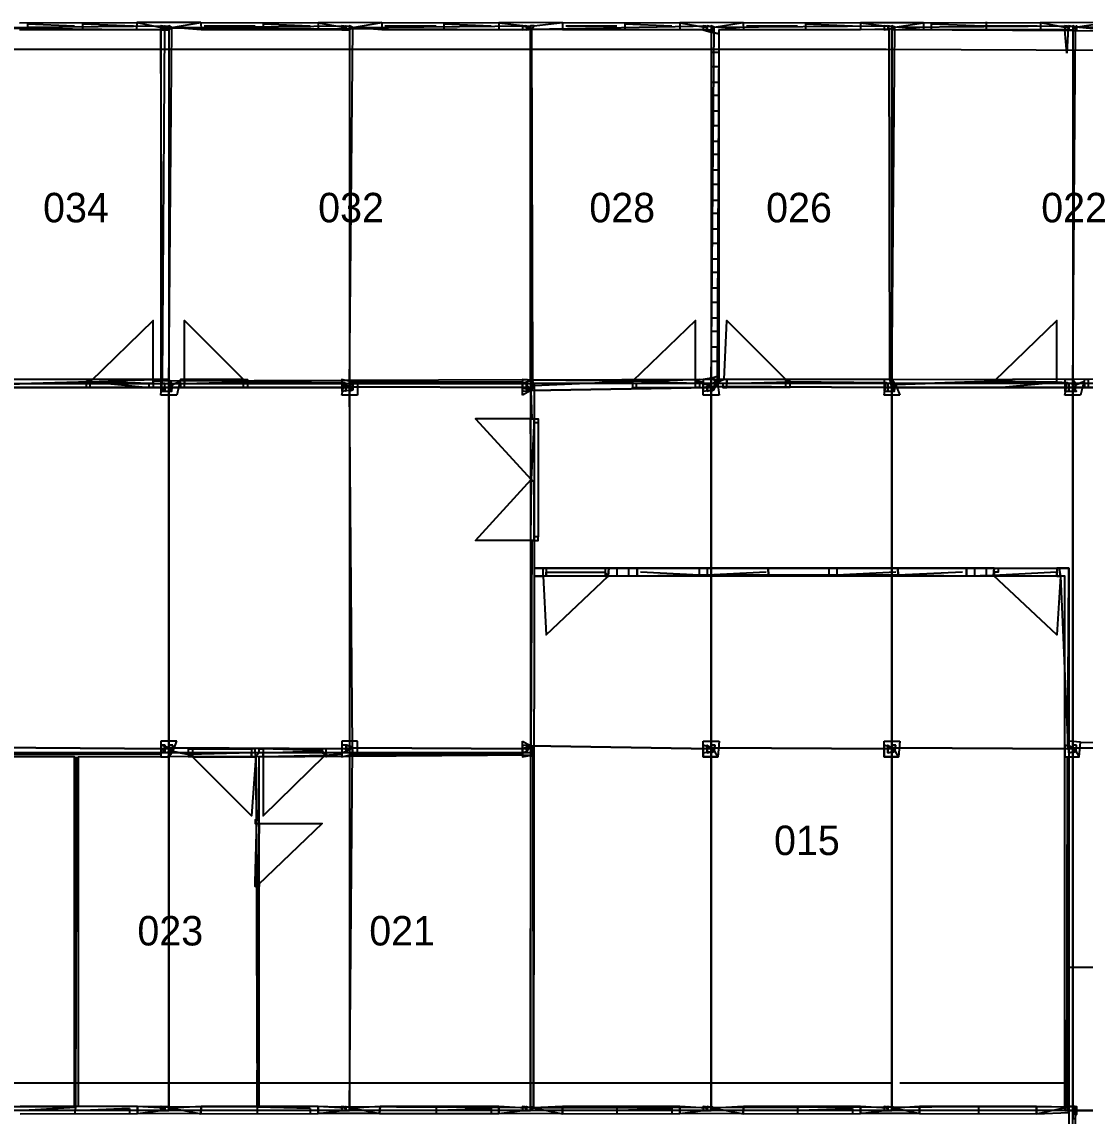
# Model space of a CAD drawing. Header units: metres. Extents: x -641 to 2745, y -1284 to 599.
# Drawn here: x 838.6 to 1109.2, y 183.6 to 462 of the extents above; entities that cross this region are included whole.
import ezdxf

# ---------------------------------------------------------------- set-up
doc = ezdxf.new("R2010")
doc.units = ezdxf.units.M

msp = doc.modelspace()

# ---------------------------------------------------------------- linework, layer by layer
for p, q in [((838, 461.8), (867.83, 461.83)), ((867.8, 460), (838, 460)), ((840, 461.5), (840, 460)), ((840, 461.5), (852, 461)), ((852, 461), (852, 461)), ((854, 461.5), (854, 460)), ((854, 461.5), (867, 461)), ((867.83, 461.83), (867.8, 460)), ((867.83, 461.83), (867.8, 460)), ((867.83, 461.83), (867.8, 460)), ((874, 460), (867.8, 460)), ((884.17, 461.83), (867.83, 461.83)), ((867.83, 461.83), (874.89, 460.44)), ((874.33, 370.67), (874, 460)), ((874.89, 460.44), (874.33, 370.67)), ((876.8, 460.6), (884.17, 461.83)), ((884.2, 460), (876.8, 460.6)), ((884.17, 461.83), (884.2, 460)), ((884.17, 461.83), (884.2, 460)), ((884.17, 461.83), (884.2, 460)), ((884.17, 461.83), (914, 461.8)), ((914, 460), (884.2, 460)), ((885, 461), (898, 461)), ((898, 461), (898, 461)), ((900, 461.5), (900, 460)), ((900, 461.5), (912, 461)), ((912, 461), (912, 461)), ((930.17, 461.83), (914, 461.8)), ((914, 461.8), (920.86, 460.57)), ((914, 461.8), (914, 460)), ((914, 461.8), (914, 460)), ((920, 460), (914, 460)), ((922.8, 460.6), (930.17, 461.83)), ((930.2, 460), (922.8, 460.6)), ((930.17, 461.83), (930.2, 460)), ((930.17, 461.83), (930.2, 460)), ((930.17, 461.83), (930.2, 460)), ((930.17, 461.83), (960, 461.8)), ((960, 460), (930.2, 460)), ((931, 461), (944, 461)), ((944, 461), (944, 461)), ((946, 461.5), (946, 460)), ((946, 461.5), (958, 461)), ((958, 461), (958, 461)), ((976.17, 461.83), (960, 461.8)), ((960, 461.8), (966.75, 461)), ((960, 461.8), (960, 460)), ((960, 461.8), (960, 460)), ((966, 460), (960, 460)), ((968.57, 370.86), (968.29, 460.18)), ((968.29, 460.18), (968.57, 370.86)), ((976.2, 460), (968.29, 460.18)), ((969, 461), (976.17, 461.83)), ((976.17, 461.83), (976.2, 460)), ((976.17, 461.83), (976.2, 460)), ((976.17, 461.83), (976.2, 460)), ((976.17, 461.83), (1006, 461.8)), ((1006, 460), (976.2, 460)), ((977, 461), (990, 461)), ((990, 461), (990, 461)), ((992, 461.5), (992, 460)), ((992, 461.5), (1004, 461)), ((1004, 461), (1004, 461)), ((1022.17, 461.83), (1006, 461.8)), ((1006, 461.8), (1012.8, 460.6)), ((1006, 461.8), (1006, 460)), ((1006, 461.8), (1006, 460)), ((1012, 460), (1006, 460)), ((1014.75, 460.62), (1022.17, 461.83)), ((1022.2, 460), (1014.75, 460.62)), ((1022.17, 461.83), (1022.2, 460)), ((1022.17, 461.83), (1022.2, 460)), ((1022.17, 461.83), (1022.2, 460)), ((1022.17, 461.83), (1052, 461.8)), ((1052, 460), (1022.2, 460)), ((1023, 461), (1036, 461)), ((1036, 461), (1036, 461)), ((1038, 461.5), (1038, 460)), ((1038, 461.5), (1050, 461)), ((1050, 461), (1050, 461)), ((1068, 461.8), (1052, 461.8)), ((1052, 461.8), (1058, 461)), ((1052, 461.8), (1052, 460)), ((1052, 461.8), (1052, 460)), ((1059.27, 460.18), (1052, 460)), ((1059.5, 371), (1059.27, 460.18)), ((1059.27, 460.18), (1059.5, 371)), ((1060.75, 460.62), (1068, 461.8)), ((1068, 460), (1060.75, 460.62)), ((1068, 461.8), (1097.83, 461.83)), ((1068, 461.8), (1068, 460)), ((1068, 461.8), (1068, 460)), ((1097.8, 460), (1068, 460)), ((1070, 461.5), (1070, 460)), ((1070, 461.5), (1083.25, 461)), ((1083.25, 461), (1083.25, 461)), ((1083.25, 461), (1097, 461)), ((1084, 462), (1084, 460)), ((1097.83, 461.83), (1097.8, 460)), ((1097.83, 461.83), (1097.8, 460)), ((1097.83, 461.83), (1097.8, 460)), ((1104, 460), (1097.8, 460)), ((1114, 461.8), (1097.83, 461.83)), ((1097.83, 461.83), (1104.83, 460.5)), ((1104.5, 454), (1104, 460)), ((1104.83, 460.5), (1104.5, 454)), ((1106.75, 460.62), (1114, 461.8)), ((1114, 460), (1106.75, 460.62)), ((1014, 459.38), (1016, 459)), ((1014, 459.38), (1016, 459)), ((1014, 459.38), (1016, 459)), ((1016, 459), (1014, 459.38)), ((1014, 459.38), (1014, 371.33)), ((1015.62, 370.23), (1016, 459)), ((968.5, 455), (783, 455)), ((1058.5, 455), (968.5, 455)), ((1014, 454.33), (1016, 454.33)), ((1014, 454.33), (1016, 454.33)), ((1014, 454.33), (1016, 454.33)), ((1152, 454.5), (1058.5, 455)), ((1014, 450.67), (1016, 450.67)), ((1014, 450.67), (1016, 450.67)), ((1014, 450.67), (1016, 450.67)), ((1014, 446.67), (1016, 446.67)), ((1014, 446.67), (1016, 446.67)), ((1014, 446.67), (1016, 446.67)), ((1014, 443.33), (1016, 443.33)), ((1014, 443.33), (1016, 443.33)), ((1014, 443.33), (1016, 443.33)), ((1014, 439.33), (1016, 439.33)), ((1014, 439.33), (1016, 439.33)), ((1014, 439.33), (1016, 439.33)), ((1014, 435.67), (1016, 435.67)), ((1014, 435.67), (1016, 435.67)), ((1014, 435.67), (1016, 435.67)), ((1014, 431.67), (1016, 431.67)), ((1014, 431.67), (1016, 431.67)), ((1014, 431.67), (1016, 431.67)), ((1014, 428.33), (1016, 428.33)), ((1014, 428.33), (1016, 428.33)), ((1014, 428.33), (1016, 428.33)), ((1014, 424.33), (1016, 424.33)), ((1014, 424.33), (1016, 424.33)), ((1014, 424.33), (1016, 424.33)), ((1014, 420.67), (1016, 420.67)), ((1014, 420.67), (1016, 420.67)), ((1014, 420.67), (1016, 420.67)), ((1014, 416.67), (1016, 416.67)), ((1014, 416.67), (1016, 416.67)), ((1014, 416.67), (1016, 416.67)), ((1014, 413.33), (1016, 413.33)), ((1014, 413.33), (1016, 413.33)), ((1014, 413.33), (1016, 413.33)), ((1014, 409.33), (1016, 409.33)), ((1014, 409.33), (1016, 409.33)), ((1014, 409.33), (1016, 409.33)), ((1014, 405.67), (1016, 405.67)), ((1014, 405.67), (1016, 405.67)), ((1014, 405.67), (1016, 405.67)), ((1014, 401.67), (1016, 401.67)), ((1014, 401.67), (1016, 401.67)), ((1014, 401.67), (1016, 401.67)), ((1014, 398.33), (1016, 398.33)), ((1014, 398.33), (1016, 398.33)), ((1014, 398.33), (1016, 398.33)), ((1014, 394.33), (1016, 394.33)), ((1014, 394.33), (1016, 394.33)), ((1014, 394.33), (1016, 394.33)), ((1014, 390.67), (1016, 390.67)), ((1014, 390.67), (1016, 390.67)), ((1014, 390.67), (1016, 390.67)), ((1014, 386.67), (1016, 386.67)), ((1014, 386.67), (1016, 386.67)), ((1014, 386.67), (1016, 386.67)), ((1014, 383.33), (1016, 383.33)), ((1014, 383.33), (1016, 383.33)), ((1014, 383.33), (1016, 383.33)), ((1014, 379.33), (1016, 379.33)), ((1014, 379.33), (1016, 379.33)), ((1014, 379.33), (1016, 379.33)), ((1014, 375.67), (1016, 375.67)), ((1014, 375.67), (1016, 375.67)), ((1014, 375.67), (1016, 375.67)), ((856, 370.38), (831.06, 369.71)), ((831.06, 369.71), (856, 370.38)), ((856, 370.38), (871, 369)), ((872, 370.6), (874.33, 370.67)), ((874.33, 370.67), (872, 370.6)), ((874, 367), (874.33, 370.67)), ((878.8, 370.4), (876.94, 369.71)), ((876.94, 369.71), (878.8, 370.4)), ((878.8, 370.4), (878, 367)), ((920.62, 370.12), (895.8, 370.4)), ((895.8, 370.4), (920.62, 370.12)), ((966, 370.33), (922.9, 370.3)), ((922.9, 370.3), (966, 370.33)), ((966, 367), (966, 370.33)), ((994, 370.57), (968.57, 370.86)), ((969, 369.5), (994, 370.57)), ((1010, 370.6), (1012, 370.33)), ((1012, 370.33), (1010, 370.6)), ((1012, 367), (1012, 370.33)), ((1014, 371.33), (1016, 372)), ((1014, 371.33), (1016, 372)), ((1014, 371.33), (1015.62, 370.23)), ((1014, 371.33), (1015.62, 370.23)), ((1015, 371), (1017.33, 371)), ((1033.8, 370.4), (1058.57, 370.14)), ((1058.57, 370.14), (1033.8, 370.4)), ((1086, 370.6), (1060.95, 369.74)), ((1060.95, 369.74), (1086, 370.6)), ((1086, 370.6), (1102, 370.33)), ((1102, 370.33), (1086, 370.6)), ((1087, 369), (1102, 370.33)), ((1102, 370.33), (1104.57, 370.14)), ((1104.57, 370.14), (1102, 370.33)), ((1108.8, 370.4), (1106.89, 369.72)), ((1106.89, 369.72), (1108.8, 370.4)), ((1108.8, 370.4), (1108, 367)), ((895, 369), (880, 369)), ((920, 367), (920.62, 370.12)), ((924, 370), (924, 367)), ((968.14, 368.24), (966, 367)), ((968.4, 361), (968.14, 368.24)), ((968.14, 368.24), (968.4, 361)), ((995, 369), (1010, 369)), ((1015.62, 370.23), (1016, 367)), ((1015.62, 370.23), (1015.62, 370.23)), ((1033, 369), (1018, 369)), ((1058, 367), (1058.57, 370.14)), ((1060.95, 369.74), (1062, 367)), ((1104, 367), (1104.57, 370.14)), ((878, 367), (874, 367)), ((924, 367), (920, 367)), ((1016, 367), (1012, 367)), ((1062, 367), (1058, 367)), ((1108, 367), (1104, 367)), ((970, 360), (970, 331)), ((968.4, 330), (968.14, 277.76)), ((968.14, 277.76), (968.4, 330)), ((971.25, 323), (969, 323)), ((969, 323), (969, 321)), ((971.25, 321), (971.25, 323)), ((988, 323), (971.25, 323)), ((987.83, 321), (988, 323)), ((988, 323), (987.83, 321)), ((995.14, 323), (988, 323)), ((990, 323), (990, 321)), ((990, 323), (990, 321)), ((993, 323), (993, 321)), ((993, 323), (993, 321)), ((1079, 323), (995.14, 323)), ((995.14, 321), (995.14, 323)), ((995.14, 323), (995.14, 321)), ((1011, 323), (995.14, 323)), ((995.14, 321), (995.14, 323)), ((995.14, 323), (995.14, 321)), ((1011, 321.25), (1011, 323)), ((1011, 323), (1013, 323)), ((1028.5, 323), (1013, 323)), ((1013, 323), (1013, 321.25)), ((1044, 323), (1028.5, 323)), ((1028.6, 321.2), (1028.5, 323)), ((1028.5, 323), (1028.6, 321.2)), ((1044, 321.25), (1044, 323)), ((1044, 323), (1046, 323)), ((1061.5, 323), (1046, 323)), ((1046, 323), (1046, 321.25)), ((1079, 323), (1061.5, 323)), ((1061.6, 321.2), (1061.5, 323)), ((1061.5, 323), (1061.6, 321.2)), ((1086, 323), (1079, 323)), ((1079, 321), (1079, 323)), ((1079, 323), (1079, 321)), ((1079, 323), (1079, 321)), ((1079, 321), (1079, 323)), ((1079, 323), (1079, 321)), ((1081, 323), (1081, 321)), ((1084, 323), (1084, 321)), ((1084, 323), (1084, 321)), ((1085.88, 321.12), (1086, 323)), ((1085.88, 321.12), (1086, 323)), ((1086, 323), (1085.88, 321.12)), ((1086, 323), (1102.57, 323)), ((1102.57, 323), (1102.89, 321)), ((1102.57, 323), (1102.89, 321)), ((1102.57, 323), (1102.89, 321)), ((1105, 323), (1102.57, 323)), ((1102.57, 323), (1102.89, 321)), ((1104.8, 278), (1105, 323)), ((969, 321), (971.25, 321)), ((995.14, 321), (987.83, 321)), ((1011, 321.25), (995.14, 321)), ((1079, 321), (995.14, 321)), ((1011, 321.25), (996, 322)), ((1013, 321.25), (1011, 321.25)), ((1028, 322), (1013, 321.25)), ((1028.6, 321.2), (1013, 321.25)), ((1044, 321.25), (1028.6, 321.2)), ((1044, 321.25), (1028.6, 321.2)), ((1046, 321.25), (1044, 321.25)), ((1061, 322), (1046, 321.25)), ((1061.6, 321.2), (1046, 321.25)), ((1078, 322), (1061.6, 321.2)), ((1079, 321), (1061.6, 321.2)), ((1085.88, 321.12), (1079, 321)), ((1102.89, 321), (1104.8, 278)), ((1102.89, 321), (1102.89, 321)), ((878, 279), (874, 279)), ((874, 279), (874, 275.67)), ((877, 276.33), (878, 279)), ((924, 279), (920, 279)), ((920, 279), (920, 275.67)), ((924, 276), (924, 279)), ((966, 275.67), (966, 279)), ((966, 279), (968.14, 277.76)), ((1012, 275), (1012, 279)), ((1012, 279), (1016, 279)), ((1016, 279), (1015.67, 275)), ((1058, 275), (1058, 279)), ((1058, 279), (1062, 279)), ((1062, 279), (1061.67, 275)), ((1108, 278.75), (1105, 279)), ((1107.67, 275), (1108, 278.75)), ((1108, 278.75), (1118, 278.5)), ((1108, 278.75), (1118, 278.5)), ((874, 275.67), (830.89, 275.67)), ((830.89, 275.67), (874, 275.67)), ((881.2, 275.6), (877, 276.33)), ((877, 276.33), (881.2, 275.6)), ((882, 277), (897, 277)), ((915, 276.5), (900, 277)), ((915.67, 275.33), (920, 275.67)), ((920, 275.67), (915.67, 275.33)), ((922.89, 275.67), (966, 275.67)), ((966, 275.67), (922.89, 275.67)), ((852.5, 275), (852.25, 185.75)), ((852.25, 185.75), (852.5, 275)), ((898.14, 275.14), (898.4, 258.8)), ((898.4, 258.8), (898.14, 275.14)), ((968.7, 275.5), (968.78, 185.67)), ((968.78, 185.67), (968.7, 275.5)), ((1015.67, 275), (1012, 275)), ((1061.67, 275), (1058, 275)), ((1104.5, 185.83), (1104.67, 275)), ((1104.67, 275), (1104.5, 185.83)), ((1104.67, 275), (1107.67, 275)), ((898, 243), (898.4, 258.8)), ((898.5, 185.83), (898.71, 242.43)), ((898.71, 242.43), (898.5, 185.83)), ((1105, 221.5), (1117, 221.5)), ((1105, 221.5), (1117, 221.5)), ((852.5, 192), (739, 192)), ((898.5, 192), (852.5, 192)), ((968.5, 192), (898.5, 192)), ((1060, 192), (968.5, 192)), ((1104, 192), (1062, 192)), ((838.17, 184.17), (868, 184.2)), ((868, 186), (838.2, 186)), ((852.25, 185.75), (839, 185)), ((852.25, 185.75), (852, 184)), ((866, 185.5), (854, 185)), ((854, 185), (854, 185)), ((866, 185.5), (866, 184)), ((874.86, 185.57), (868, 186)), ((868, 186), (868, 184.2)), ((868, 184.2), (868, 186)), ((868, 184.2), (874, 185)), ((884.17, 184.17), (868, 184.2)), ((884.2, 186), (876.86, 185.57)), ((876.86, 185.57), (884.17, 184.17)), ((884.2, 186), (884.17, 184.17)), ((884.2, 186), (884.17, 184.17)), ((884.17, 184.17), (884.2, 186)), ((884.17, 184.17), (914, 184.2)), ((914, 186), (884.2, 186)), ((898, 185), (885, 185)), ((912, 185.5), (898.5, 185.83)), ((898.5, 185.83), (898.5, 184)), ((898.5, 185.83), (898.5, 184)), ((912, 185.5), (912, 184)), ((920.86, 185.57), (914, 186)), ((914, 186), (914, 184.2)), ((914, 184.2), (914, 186)), ((914, 184.2), (920, 185)), ((929.6, 184.2), (914, 184.2)), ((929.75, 186), (922.86, 185.57)), ((922.86, 185.57), (929.6, 184.2)), ((929.75, 186), (929.6, 184.2)), ((929.6, 184.2), (929.75, 186)), ((929.6, 184.2), (960, 184.2)), ((960, 186), (929.75, 186)), ((944.75, 185), (931, 185)), ((931, 185), (931, 185)), ((944, 186), (944, 184)), ((958, 185.5), (944.75, 185)), ((944.75, 185), (944.75, 185)), ((958, 185.5), (958, 184)), ((966.86, 185.57), (960, 186)), ((960, 186), (960, 184.2)), ((960, 184.2), (960, 186)), ((960, 184.2), (966, 185)), ((976.17, 184.17), (960, 184.2)), ((976.2, 186), (968.78, 185.67)), ((968.78, 185.67), (976.17, 184.17)), ((976.2, 186), (976.17, 184.17)), ((976.2, 186), (976.17, 184.17)), ((976.17, 184.17), (976.2, 186)), ((976.17, 184.17), (1006, 184.2)), ((1006, 186), (976.2, 186)), ((990.75, 185), (977, 185)), ((990, 186), (990, 184)), ((1004, 185.5), (990.75, 185)), ((990.75, 185), (990.75, 185)), ((1004, 185.5), (1004, 184)), ((1012.8, 185.6), (1006, 186)), ((1006, 186), (1006, 184.2)), ((1006, 184.2), (1006, 186)), ((1006, 184.2), (1012, 185)), ((1022.17, 184.17), (1006, 184.2)), ((1022.2, 186), (1014.8, 185.6)), ((1014.8, 185.6), (1022.17, 184.17)), ((1022.2, 186), (1022.17, 184.17)), ((1022.2, 186), (1022.17, 184.17)), ((1022.17, 184.17), (1022.2, 186)), ((1022.17, 184.17), (1052, 184.2)), ((1052, 186), (1022.2, 186)), ((1036.75, 185), (1023, 185)), ((1036, 186), (1036, 184)), ((1050, 185.5), (1036.75, 185)), ((1036.75, 185), (1036.75, 185)), ((1050, 185.5), (1050, 184)), ((1058.8, 185.6), (1052, 186)), ((1052, 186), (1052, 184.2)), ((1052, 184.2), (1052, 186)), ((1052, 184.2), (1058, 185)), ((1067, 184.2), (1052, 184.2)), ((1067, 186), (1060.8, 185.6)), ((1060.8, 185.6), (1067, 184.2)), ((1067, 186), (1067, 184.2)), ((1096.8, 186), (1067, 186)), ((1067, 184.2), (1067, 186)), ((1067, 184.2), (1096.83, 184.17)), ((1082.75, 185), (1069, 185)), ((1069, 185), (1069, 185)), ((1082, 186), (1082, 184)), ((1096, 185), (1082.75, 185)), ((1082.75, 185), (1082.75, 185)), ((1104.5, 185.83), (1096.8, 186)), ((1096.8, 186), (1096.83, 184.17)), ((1096.8, 186), (1096.83, 184.17)), ((1096.83, 184.17), (1096.8, 186)), ((1096.83, 184.17), (1104.5, 185.83)), ((1096.83, 184.17), (1105, 184.5)), ((1105, 184.5), (1105.2, 131))]:
    msp.add_line(p, q)
for points in [[(874, 460), (874, 371), (829, 371), (828.91, 460.45)], [(830.86, 460.57), (876, 461), (876, 369), (830, 369)], [(874.89, 460.44), (874, 461), (874, 460), (874.89, 460.44)], [(876.8, 460.6), (874, 461), (874, 460), (876, 460)], [(876.8, 460.6), (874, 461), (874, 460), (876, 460)], [(874.33, 370.67), (968, 371), (968, 460), (874.89, 460.44)], [(874.89, 460.44), (875, 461), (875, 460), (874.89, 460.44)], [(874.89, 460.44), (875, 461), (875, 460), (874.89, 460.44)], [(876.8, 460.6), (876, 461), (876, 460), (876.8, 460.6)], [(876.8, 460.6), (876, 461), (876, 460), (876.8, 460.6)], [(876.8, 460.6), (876, 461), (876, 460), (876.8, 460.6)], [(876.8, 460.6), (876, 461), (876, 460), (876.8, 460.6)], [(876.8, 460.6), (876, 461), (876, 460), (876.8, 460.6)], [(876.8, 460.6), (922, 461), (922, 369), (876, 369)], [(922.8, 460.6), (920, 461), (920, 460), (922, 460)], [(922.8, 460.6), (920, 461), (920, 460), (922, 460)], [(920.86, 460.57), (921, 461), (921, 460), (920.86, 460.57)], [(920.86, 460.57), (921, 461), (921, 460), (920.86, 460.57)], [(920.86, 460.57), (921, 461), (921, 460), (920.86, 460.57)], [(922.8, 460.6), (922, 461), (922, 460), (922.8, 460.6)], [(922.8, 460.6), (922, 461), (922, 460), (922.8, 460.6)], [(922.8, 460.6), (922, 461), (922, 460), (922.8, 460.6)], [(922.8, 460.6), (922, 461), (922, 460), (922.8, 460.6)], [(922.8, 460.6), (922, 461), (922, 460), (922.8, 460.6)], [(922.8, 460.6), (968, 461), (968, 369), (922, 369.14)], [(968.29, 460.18), (966, 461), (966, 460), (968.29, 460.18)], [(968.29, 460.18), (966, 461), (966, 460), (968.29, 460.18)], [(966.75, 461), (967, 461), (967, 460), (968.29, 460.18)], [(966.75, 461), (967, 461), (967, 460), (968.29, 460.18)], [(966.75, 461), (967, 461), (967, 460), (968.29, 460.18)], [(969, 461), (968, 461), (968, 460), (968.29, 460.18)], [(969, 461), (968, 461), (968, 460), (968.29, 460.18)], [(969, 461), (968, 461), (968, 460), (968.29, 460.18)], [(969, 461), (968, 461), (968, 460), (968.29, 460.18)], [(969, 461), (968, 461), (968, 460), (968.29, 460.18)], [(968.29, 460.18), (1014, 461), (1014, 369), (968.14, 368.24)], [(968.29, 460.18), (1014, 460), (1014, 371), (968.57, 370.86)], [(1014.75, 460.62), (1012, 461), (1012, 460), (1014, 459.38)], [(1014.75, 460.62), (1012, 461), (1012, 460), (1014, 459.38)], [(1012.8, 460.6), (1013, 461), (1013, 460), (1012.8, 460.6)], [(1012.8, 460.6), (1013, 461), (1013, 460), (1012.8, 460.6)], [(1014.75, 460.62), (1013, 461), (1013, 460), (1014, 459.38)], [(1014.75, 460.62), (1014, 461), (1014, 460), (1014.75, 460.62)], [(1014.75, 460.62), (1014, 461), (1014, 460), (1014.75, 460.62)], [(1014.75, 460.62), (1014, 461), (1014, 460), (1014.75, 460.62)], [(1014.75, 460.62), (1014, 461), (1014, 460), (1014.75, 460.62)], [(1014.75, 460.62), (1014, 461), (1014, 460), (1014.75, 460.62)], [(1014.75, 460.62), (1060, 461), (1060, 369), (1014, 369.2)], [(1059.5, 371), (1016, 371), (1016, 460), (1059.27, 460.18)], [(1060.75, 460.62), (1058, 461), (1058, 460), (1059.27, 460.18)], [(1059.27, 460.18), (1059, 461), (1059, 460), (1059.27, 460.18)], [(1059.27, 460.18), (1059, 461), (1059, 460), (1059.27, 460.18)], [(1060.75, 460.62), (1059, 461), (1059, 460), (1059.27, 460.18)], [(1060.75, 460.62), (1059, 461), (1059, 460), (1059.27, 460.18)], [(1060.75, 460.62), (1060, 461), (1060, 460), (1060.75, 460.62)], [(1060.75, 460.62), (1060, 461), (1060, 460), (1060.75, 460.62)], [(1060.75, 460.62), (1060, 461), (1060, 460), (1060.75, 460.62)], [(1060.75, 460.62), (1060, 461), (1060, 460), (1060.75, 460.62)], [(1060.75, 460.62), (1060, 461), (1060, 460), (1060.75, 460.62)], [(1060.75, 460.62), (1106, 461), (1106, 369), (1060, 369)], [(1152, 459.5), (1060, 460), (1060, 371), (1152, 371.29)], [(1106.75, 460.62), (1104, 461), (1104, 460), (1106, 460)], [(1104.83, 460.5), (1105, 461), (1105, 460), (1104.83, 460.5)], [(1104.83, 460.5), (1105, 461), (1105, 460), (1104.83, 460.5)], [(1106.75, 460.62), (1105, 461), (1105, 460), (1106, 460)], [(1106.75, 460.62), (1105, 461), (1105, 460), (1106, 460)], [(1106.75, 460.62), (1106, 461), (1106, 460), (1106.75, 460.62)], [(1106.75, 460.62), (1106, 461), (1106, 460), (1106.75, 460.62)], [(1106.75, 460.62), (1106, 461), (1106, 460), (1106.75, 460.62)], [(1106.75, 460.62), (1106, 461), (1106, 460), (1106.75, 460.62)], [(1106.75, 460.62), (1152, 461), (1152, 369), (1106, 369)], [(1106.75, 460.62), (1107, 461), (1107, 460), (1106.75, 460.62)], [(856, 370.38), (855, 370), (855, 369), (856, 369), (856, 370), (856, 370), (856, 371), (855, 371), (855, 371), (856, 370.38)], [(856, 370.38), (872, 371), (872, 370), (856, 370.38)], [(872, 370.6), (872, 370), (872, 369), (871, 369), (871, 370), (872, 370), (872, 371), (872, 371), (872, 371), (872, 370.6)], [(876, 371), (874, 371), (874, 369), (876, 369)], [(876.94, 369.71), (876, 371), (876, 369), (876.94, 369.71)], [(878.8, 370.4), (879, 370), (879, 369), (880, 369), (880, 370), (880, 370), (880, 371), (879, 371), (879, 371), (878.8, 370.4)], [(895, 371), (880, 371), (880, 370), (895.8, 370.4)], [(895.8, 370.4), (896, 370), (896, 369), (895, 369), (895, 370), (895, 370), (895, 371), (896, 371), (896, 371), (895.8, 370.4)], [(922.9, 370.3), (920, 371), (920, 369), (922, 369.14)], [(922.9, 370.3), (922, 371), (922, 369), (922.87, 368.47)], [(968.57, 370.86), (966, 371), (966, 369), (968.14, 368.24)], [(968.57, 370.86), (966, 370), (966, 369), (968.14, 368.24)], [(968.57, 370.86), (968, 371), (968, 369), (969, 369.5)], [(994, 370.57), (1010, 371), (1010, 370), (994, 370.57)], [(994, 370.57), (994, 370), (994, 369), (995, 369), (995, 370), (994, 370), (994, 371), (994, 371), (994, 371), (994, 370.57)], [(1010, 370.6), (1011, 370), (1011, 369), (1010, 369), (1010, 370), (1010, 370), (1010, 371), (1011, 371), (1011, 371), (1010, 370.6)], [(1014, 371.33), (1012, 371), (1012, 369), (1014, 369.2)], [(1015, 371), (1014, 371), (1014, 369), (1014.81, 368.44)], [(1015.62, 370.23), (1017, 370), (1017, 369), (1018, 369), (1018, 370), (1018, 370), (1018, 371), (1017, 371), (1017, 371), (1017.33, 371)], [(1033, 371), (1018, 371), (1018, 370), (1033.8, 370.4)], [(1033.8, 370.4), (1034, 370), (1034, 369), (1033, 369), (1033, 370), (1033, 370), (1033, 371), (1034, 371), (1034, 371), (1033.8, 370.4)], [(1059.5, 371), (1058, 371), (1058, 369), (1060, 369)], [(1060.95, 369.74), (1060, 371), (1060, 369), (1060.95, 369.74)], [(1106, 371), (1104, 371), (1104, 369), (1106, 369)], [(1106.89, 369.72), (1106, 371), (1106, 369), (1106.89, 369.72)], [(1108.8, 370.4), (1109, 370), (1109, 369), (1110, 369), (1110, 370), (1110, 370), (1110, 371), (1109, 371), (1109, 371), (1108.8, 370.4)], [(690.46, 370.08), (690, 368), (782, 368), (782, 370), (968, 370), (968, 276), (782, 276), (738, 233), (738, 187), (645, 187), (645, 367), (690, 367)], [(830, 369), (876, 369), (876, 277), (830.78, 277.33)], [(875, 370), (874, 370), (874, 369), (875, 368.43)], [(876.94, 369.71), (874, 370), (874, 369), (876, 369)], [(875, 368.43), (874, 369), (874, 368), (875, 368.43)], [(876, 369), (874, 369), (874, 368), (876.75, 368)], [(876, 369), (874, 369), (874, 368), (876.75, 368)], [(875, 370), (875, 370), (875, 370), (875, 370)], [(875, 370), (875, 370), (875, 370), (875, 370)], [(875, 368.43), (875, 369), (875, 368), (875, 368.43)], [(875, 368.43), (875, 368), (875, 368), (875, 368.43)], [(876.94, 369.71), (876, 370), (876, 370), (876.94, 369.71)], [(876.94, 369.71), (876, 370), (876, 370), (876.94, 369.71)], [(876.94, 369.71), (876, 370), (876, 369), (876.94, 369.71)], [(876.94, 369.71), (876, 370), (876, 369), (876.94, 369.71)], [(876.94, 369.71), (876, 369), (876, 368), (876.75, 368)], [(876.94, 369.71), (876, 369), (876, 368), (876.75, 368)], [(876.94, 369.71), (876, 369), (876, 368), (876.75, 368)], [(876.94, 369.71), (876, 369), (876, 368), (876.75, 368)], [(876, 369), (922, 369), (922, 277), (876, 277.25)], [(876.75, 368), (876, 368), (876, 368), (876.75, 368)], [(922, 369.14), (920, 370), (920, 369), (922, 369.14)], [(922, 369.14), (920, 369), (920, 368), (922.87, 368.47)], [(922, 369.14), (920, 369), (920, 368), (922.87, 368.47)], [(920.62, 370.12), (921, 370), (921, 370), (920.62, 370.12)], [(920.62, 370.12), (921, 370), (921, 370), (920.62, 370.12)], [(920.62, 370.12), (921, 370), (921, 369), (921, 368.43)], [(921, 368.43), (921, 369), (921, 368), (921, 368.43)], [(921, 368.43), (921, 369), (921, 368), (921, 368.43)], [(921, 368.43), (921, 368), (921, 368), (921, 368.43)], [(922.9, 370.3), (922, 370), (922, 370), (922.9, 370.3)], [(922.9, 370.3), (922, 370), (922, 370), (922.9, 370.3)], [(922.9, 370.3), (922, 370), (922, 369), (922.87, 368.47)], [(922.9, 370.3), (922, 370), (922, 369), (922.87, 368.47)], [(922, 369.14), (968, 369), (968, 277), (922.7, 277.3)], [(922.87, 368.47), (922, 369), (922, 368), (922.87, 368.47)], [(922.87, 368.47), (922, 369), (922, 368), (922.87, 368.47)], [(922.87, 368.47), (922, 369), (922, 368), (922.87, 368.47)], [(922.87, 368.47), (922, 369), (922, 368), (922.87, 368.47)], [(922.87, 368.47), (922, 368), (922, 368), (922.87, 368.47)], [(968.14, 368.24), (966, 369), (966, 368), (968.14, 368.24)], [(968.14, 368.24), (966, 369), (966, 368), (968.14, 368.24)], [(967, 369.62), (967, 370), (967, 370), (967, 369.62)], [(967, 369.62), (967, 370), (967, 370), (967, 369.62)], [(967, 369.62), (967, 370), (967, 369), (967, 369.62)], [(967, 369.62), (967, 369), (967, 368), (968.14, 368.24)], [(967, 369.62), (967, 369), (967, 368), (968.14, 368.24)], [(968.14, 368.24), (967, 368), (967, 368), (968.14, 368.24)], [(969, 369.5), (968, 370), (968, 370), (969, 369.5)], [(969, 369.5), (968, 370), (968, 370), (969, 369.5)], [(969, 369.5), (968, 370), (968, 369), (969, 369.5)], [(969, 369.5), (968, 370), (968, 369), (969, 369.5)], [(969, 369.5), (968, 369), (968, 368), (968.14, 368.24)], [(969, 369.5), (968, 369), (968, 368), (968.14, 368.24)], [(969, 369.5), (968, 369), (968, 368), (968.14, 368.24)], [(969, 369.5), (968, 369), (968, 368), (968.14, 368.24)], [(968.14, 368.24), (968, 368), (968, 368), (968.14, 368.24)], [(968.14, 368.24), (1014, 369), (1014, 277), (968.14, 277.76)], [(1107, 92), (1152, 92), (1152, 370), (969, 370), (969, 323), (1105, 323), (1105, 186), (1106.67, 186)], [(1014, 369.2), (1012, 370), (1012, 369), (1014, 369.2)], [(1014, 369.2), (1012, 369), (1012, 368), (1014.81, 368.44)], [(1014, 369.2), (1012, 369), (1012, 368), (1014.81, 368.44)], [(1013, 370), (1013, 370), (1013, 370), (1013, 370)], [(1013, 370), (1013, 370), (1013, 370), (1013, 370)], [(1014, 369.2), (1013, 370), (1013, 369), (1014, 369.2)], [(1014, 369.2), (1013, 369), (1013, 368), (1014.81, 368.44)], [(1013, 368.25), (1013, 369), (1013, 368), (1013, 368.25)], [(1013, 368.25), (1013, 368), (1013, 368), (1013, 368.25)], [(1015.62, 370.23), (1014, 370), (1014, 370), (1015.62, 370.23)], [(1015.62, 370.23), (1014, 370), (1014, 370), (1015.62, 370.23)], [(1015.62, 370.23), (1014, 370), (1014, 369), (1014.81, 368.44)], [(1015.62, 370.23), (1014, 370), (1014, 369), (1014.81, 368.44)], [(1014, 369.2), (1060, 369), (1060, 277), (1014, 277.27)], [(1014.81, 368.44), (1014, 369), (1014, 368), (1014.81, 368.44)], [(1014.81, 368.44), (1014, 369), (1014, 368), (1014.81, 368.44)], [(1014.81, 368.44), (1014, 369), (1014, 368), (1014.81, 368.44)], [(1014.81, 368.44), (1014, 369), (1014, 368), (1014.81, 368.44)], [(1014.81, 368.44), (1014, 368), (1014, 368), (1014.81, 368.44)], [(1060, 369), (1058, 369), (1058, 368), (1060.67, 368)], [(1058.57, 370.14), (1059, 370), (1059, 370), (1058.57, 370.14)], [(1058.57, 370.14), (1059, 370), (1059, 370), (1058.57, 370.14)], [(1060.95, 369.74), (1059, 370), (1059, 369), (1060, 369)], [(1060.95, 369.74), (1059, 370), (1059, 369), (1060, 369)], [(1059, 368.25), (1059, 369), (1059, 368), (1059, 368.25)], [(1060, 369), (1059, 369), (1059, 368), (1060.67, 368)], [(1060, 369), (1059, 369), (1059, 368), (1060.67, 368)], [(1059, 368.25), (1059, 368), (1059, 368), (1059, 368.25)], [(1060.95, 369.74), (1060, 370), (1060, 370), (1060.95, 369.74)], [(1060.95, 369.74), (1060, 370), (1060, 370), (1060.95, 369.74)], [(1060.95, 369.74), (1060, 370), (1060, 369), (1060.95, 369.74)], [(1060.95, 369.74), (1060, 370), (1060, 369), (1060.95, 369.74)], [(1060.95, 369.74), (1060, 369), (1060, 368), (1060.67, 368)], [(1060.95, 369.74), (1060, 369), (1060, 368), (1060.67, 368)], [(1060.95, 369.74), (1060, 369), (1060, 368), (1060.67, 368)], [(1060.95, 369.74), (1060, 369), (1060, 368), (1060.67, 368)], [(1060, 369), (1106, 369), (1106, 277), (1060, 277.27)], [(1060.67, 368), (1060, 368), (1060, 368), (1060.67, 368)], [(1106, 369), (1104, 369), (1104, 368), (1106.67, 368)], [(1104.57, 370.14), (1105, 370), (1105, 370), (1104.57, 370.14)], [(1104.57, 370.14), (1105, 370), (1105, 370), (1104.57, 370.14)], [(1106.89, 369.72), (1105, 370), (1105, 369), (1106, 369)], [(1106.89, 369.72), (1105, 370), (1105, 369), (1106, 369)], [(1105, 368.25), (1105, 369), (1105, 368), (1105, 368.25)], [(1106, 369), (1105, 369), (1105, 368), (1106.67, 368)], [(1106, 369), (1105, 369), (1105, 368), (1106.67, 368)], [(1105, 368.25), (1105, 368), (1105, 368), (1105, 368.25)], [(1106.89, 369.72), (1106, 370), (1106, 370), (1106.89, 369.72)], [(1106.89, 369.72), (1106, 370), (1106, 369), (1106.89, 369.72)], [(1106.89, 369.72), (1106, 370), (1106, 369), (1106.89, 369.72)], [(1106.89, 369.72), (1106, 369), (1106, 368), (1106.67, 368)], [(1106.89, 369.72), (1106, 369), (1106, 368), (1106.67, 368)], [(1106.89, 369.72), (1106, 369), (1106, 368), (1106.67, 368)], [(1106.89, 369.72), (1106, 369), (1106, 368), (1106.67, 368)], [(1106, 369), (1152, 369), (1152, 277), (1106, 277.27)], [(1106.67, 368), (1107, 368), (1107, 368), (1106.67, 368)], [(1106.89, 369.72), (1107, 370), (1107, 370), (1106.89, 369.72)], [(968.2, 345.6), (968, 361), (969, 361), (968.2, 345.6)], [(968.4, 361), (969, 361), (970, 361), (970, 360), (969, 360), (969, 361), (968, 361), (968, 361), (968, 361), (968.4, 361)], [(968.2, 345.6), (968, 330), (969, 330), (969, 345)], [(968.4, 330), (969, 330), (970, 330), (970, 331), (969, 331), (969, 330), (968, 330), (968, 330), (968, 330), (968.4, 330)], [(971.25, 323), (971, 323), (971, 323), (972, 323), (972, 322), (972, 322), (972, 321), (971, 321), (971, 321), (971.25, 321)], [(988, 323), (988, 323), (988, 323), (987, 323), (987, 322), (987, 322), (987, 321), (988, 321), (988, 321), (987.83, 321)], [(1086, 323), (1086, 323), (1086, 323), (1087, 323), (1087, 322), (1086, 322), (1086, 321), (1086, 321), (1086, 321), (1085.88, 321.12)], [(1102.57, 323), (1103, 323), (1103, 323), (1102, 323), (1102, 322), (1102, 322), (1102, 321), (1103, 321), (1103, 321), (1102.89, 321)], [(968.78, 185.67), (1104, 186), (1104, 321), (969, 321)], [(987.83, 321), (972, 321), (972, 322), (987, 322)], [(1085.88, 321.12), (1102, 321), (1102, 322), (1085.88, 321.12)], [(830.78, 277.33), (876, 277), (876, 185), (830, 185)], [(875, 278), (874, 278), (874, 277), (875, 276.5)], [(876, 277.25), (874, 278), (874, 277), (876, 277.25)], [(876, 277.25), (874, 278), (874, 277), (876, 277.25)], [(876, 277.25), (874, 277), (874, 276), (877, 276.33)], [(876, 277.25), (874, 277), (874, 275), (876, 275)], [(875, 276.5), (874, 277), (874, 276), (875, 276.5)], [(875, 278), (875, 278), (875, 278), (875, 278)], [(875, 278), (875, 278), (875, 277), (875, 276.5)], [(875, 276.5), (875, 277), (875, 276), (875, 276.5)], [(875, 276.5), (875, 276), (875, 276), (875, 276.5)], [(877, 278), (876, 278), (876, 278), (877, 278)], [(877, 278), (876, 278), (876, 277), (877, 276.33)], [(877, 278), (876, 278), (876, 277), (877, 276.33)], [(877, 278), (876, 278), (876, 277), (877, 276.33)], [(877, 278), (876, 278), (876, 277), (877, 276.33)], [(876, 277.25), (922, 277), (922, 185), (876, 185)], [(877, 276.33), (876, 277), (876, 276), (877, 276.33)], [(877, 276.33), (876, 277), (876, 276), (877, 276.33)], [(877, 276.33), (876, 277), (876, 276), (877, 276.33)], [(877, 276.33), (876, 277), (876, 275), (877, 276.33)], [(877, 276.33), (876, 276), (876, 276), (877, 276.33)], [(881.2, 275.6), (881, 276), (881, 277), (882, 277), (882, 276), (882, 276), (882, 275), (881, 275), (881, 275), (881.2, 275.6)], [(882, 275), (897, 275), (897, 276), (881.2, 275.6)], [(898.14, 275.14), (898, 276), (898, 277), (897, 277), (897, 276), (897, 276), (897, 275), (898, 275), (898, 275), (898.14, 275.14)], [(899, 276), (899, 276), (899, 277), (900, 277), (900, 276), (900, 276), (900, 275), (899, 275), (899, 275), (898.14, 275.14)], [(915.67, 275.33), (900, 275), (900, 276), (915, 276.5)], [(915.67, 275.33), (916, 276), (916, 277), (915, 277), (915, 276), (916, 276), (916, 275), (916, 275), (916, 275), (915.67, 275.33)], [(921.33, 278), (920, 278), (920, 277), (922.7, 277.3)], [(921.33, 278), (920, 278), (920, 277), (922.7, 277.3)], [(922.7, 277.3), (920, 277), (920, 276), (921.11, 276.44)], [(922.7, 277.3), (920, 277), (920, 275), (922.89, 275.67)], [(921.33, 278), (921, 278), (921, 278), (921.33, 278)], [(921.33, 278), (921, 278), (921, 277), (921.11, 276.44)], [(921.33, 278), (921, 278), (921, 277), (921.11, 276.44)], [(921.11, 276.44), (921, 277), (921, 276), (921.11, 276.44)], [(921.11, 276.44), (921, 277), (921, 276), (921.11, 276.44)], [(921.11, 276.44), (921, 276), (921, 276), (921.11, 276.44)], [(922.7, 277.3), (922, 278), (922, 278), (922.7, 277.3)], [(922.7, 277.3), (922, 278), (922, 277), (922.7, 277.3)], [(922.7, 277.3), (922, 278), (922, 277), (922.7, 277.3)], [(922.7, 277.3), (922, 278), (922, 277), (922.7, 277.3)], [(922.7, 277.3), (922, 278), (922, 277), (922.7, 277.3)], [(922.7, 277.3), (922, 277), (922, 276), (922.89, 275.67)], [(922.7, 277.3), (922, 277), (922, 276), (922.89, 275.67)], [(922.7, 277.3), (922, 277), (922, 276), (922.89, 275.67)], [(922.7, 277.3), (922, 277), (922, 275), (922.89, 275.67)], [(922.7, 277.3), (968, 277), (968, 185), (922, 185)], [(922.89, 275.67), (922, 276), (922, 276), (922.89, 275.67)], [(968.14, 277.76), (966, 278), (966, 277), (968.14, 277.76)], [(968.14, 277.76), (966, 278), (966, 277), (968.14, 277.76)], [(968.14, 277.76), (966, 277), (966, 276), (967.11, 276.44)], [(968.14, 277.76), (966, 277), (966, 275), (968.7, 275.5)], [(968.14, 277.76), (967, 278), (967, 278), (968.14, 277.76)], [(968.14, 277.76), (967, 278), (967, 277), (967.11, 276.44)], [(968.14, 277.76), (967, 278), (967, 277), (967.11, 276.44)], [(967.11, 276.44), (967, 277), (967, 276), (967.11, 276.44)], [(967.11, 276.44), (967, 277), (967, 276), (967.11, 276.44)], [(967.11, 276.44), (967, 276), (967, 276), (967.11, 276.44)], [(968.14, 277.76), (968, 278), (968, 278), (968.14, 277.76)], [(968.14, 277.76), (968, 278), (968, 277), (969, 277)], [(968.14, 277.76), (968, 278), (968, 277), (969, 277)], [(968.14, 277.76), (968, 278), (968, 277), (969, 277)], [(968.14, 277.76), (968, 278), (968, 277), (969, 277)], [(968.14, 277.76), (1014, 277), (1014, 185), (968, 185)], [(969, 277), (968, 277), (968, 276), (968.7, 275.5)], [(969, 277), (968, 277), (968, 276), (968.7, 275.5)], [(969, 277), (968, 277), (968, 276), (968.7, 275.5)], [(969, 277), (968, 277), (968, 275), (968.7, 275.5)], [(968.7, 275.5), (968, 276), (968, 276), (968.7, 275.5)], [(1014, 277.27), (1012, 278), (1012, 277), (1014, 277.27)], [(1014, 277.27), (1012, 278), (1012, 277), (1014, 277.27)], [(1014, 277.27), (1012, 277), (1012, 276), (1014.87, 276.53)], [(1014, 277.27), (1012, 277), (1012, 275), (1014, 275)], [(1013, 278), (1013, 278), (1013, 278), (1013, 278)], [(1013, 278), (1013, 278), (1013, 277), (1013, 276.4)], [(1014, 277.27), (1013, 278), (1013, 277), (1014, 277.27)], [(1014, 277.27), (1013, 277), (1013, 276), (1014.87, 276.53)], [(1013, 276.4), (1013, 277), (1013, 276), (1013, 276.4)], [(1013, 276.4), (1013, 276), (1013, 276), (1013, 276.4)], [(1015, 278), (1014, 278), (1014, 278), (1015, 278)], [(1015, 278), (1014, 278), (1014, 277), (1014.87, 276.53)], [(1015, 278), (1014, 278), (1014, 277), (1014.87, 276.53)], [(1015, 278), (1014, 278), (1014, 277), (1014.87, 276.53)], [(1015, 278), (1014, 278), (1014, 277), (1014.87, 276.53)], [(1014, 277.27), (1060, 277), (1060, 185), (1014, 185)], [(1014.87, 276.53), (1014, 277), (1014, 276), (1014.87, 276.53)], [(1014.87, 276.53), (1014, 277), (1014, 276), (1014.87, 276.53)], [(1014.87, 276.53), (1014, 277), (1014, 276), (1014.87, 276.53)], [(1014.87, 276.53), (1014, 277), (1014, 275), (1015.67, 275)], [(1014.87, 276.53), (1014, 276), (1014, 276), (1014.87, 276.53)], [(1060, 277.27), (1058, 278), (1058, 277), (1060, 277.27)], [(1060, 277.27), (1058, 277), (1058, 275), (1060, 275)], [(1059, 278), (1059, 278), (1059, 278), (1059, 278)], [(1059, 278), (1059, 278), (1059, 277), (1059, 276.4)], [(1060, 277.27), (1059, 278), (1059, 277), (1060, 277.27)], [(1060, 277.27), (1059, 278), (1059, 277), (1060, 277.27)], [(1060, 277.27), (1059, 277), (1059, 276), (1060.87, 276.53)], [(1060, 277.27), (1059, 277), (1059, 276), (1060.87, 276.53)], [(1059, 276.4), (1059, 277), (1059, 276), (1059, 276.4)], [(1059, 276.4), (1059, 276), (1059, 276), (1059, 276.4)], [(1061, 278), (1060, 278), (1060, 278), (1061, 278)], [(1061, 278), (1060, 278), (1060, 277), (1060.87, 276.53)], [(1061, 278), (1060, 278), (1060, 277), (1060.87, 276.53)], [(1061, 278), (1060, 278), (1060, 277), (1060.87, 276.53)], [(1061, 278), (1060, 278), (1060, 277), (1060.87, 276.53)], [(1060, 277.27), (1106, 277), (1106, 185), (1060, 185)], [(1060.87, 276.53), (1060, 277), (1060, 276), (1060.87, 276.53)], [(1060.87, 276.53), (1060, 277), (1060, 276), (1060.87, 276.53)], [(1060.87, 276.53), (1060, 277), (1060, 276), (1060.87, 276.53)], [(1060.87, 276.53), (1060, 277), (1060, 275), (1061.67, 275)], [(1060.87, 276.53), (1060, 276), (1060, 276), (1060.87, 276.53)], [(1106, 277.27), (1104, 278), (1104, 277), (1106, 277.27)], [(1106, 277.27), (1104, 277), (1104, 275), (1106, 275)], [(1104.8, 278), (1105, 278), (1105, 278), (1104.8, 278)], [(1104.8, 278), (1105, 278), (1105, 277), (1105, 276.4)], [(1106, 277.27), (1105, 278), (1105, 277), (1106, 277.27)], [(1106, 277.27), (1105, 278), (1105, 277), (1106, 277.27)], [(1106, 277.27), (1105, 277), (1105, 276), (1106.87, 276.53)], [(1106, 277.27), (1105, 277), (1105, 276), (1106.87, 276.53)], [(1105, 276.4), (1105, 277), (1105, 276), (1105, 276.4)], [(1105, 276.4), (1105, 276), (1105, 276), (1105, 276.4)], [(1107, 278), (1106, 278), (1106, 277), (1106.87, 276.53)], [(1107, 278), (1106, 278), (1106, 277), (1106.87, 276.53)], [(1107, 278), (1106, 278), (1106, 277), (1106.87, 276.53)], [(1107, 278), (1106, 278), (1106, 277), (1106.87, 276.53)], [(1106, 277.27), (1152, 277), (1152, 185), (1106, 185)], [(1106.87, 276.53), (1106, 277), (1106, 276), (1106.87, 276.53)], [(1106.87, 276.53), (1106, 277), (1106, 276), (1106.87, 276.53)], [(1106.87, 276.53), (1106, 277), (1106, 276), (1106.87, 276.53)], [(1106.87, 276.53), (1106, 277), (1106, 275), (1107.67, 275)], [(1106.87, 276.53), (1107, 276), (1107, 276), (1106.87, 276.53)], [(1107, 278), (1107, 278), (1107, 278), (1107, 278)], [(739.1, 186.5), (782, 187), (782, 186), (852, 186), (852, 275), (782, 275), (738.6, 233)], [(898.5, 185.83), (853, 186), (853, 275), (898.14, 275.14)], [(968.78, 185.67), (899, 186), (899, 275), (968.7, 275.5)], [(898.4, 258.8), (898, 259), (898, 259), (898, 258), (899, 258), (899, 258), (899, 258), (899, 259), (899, 259), (898.4, 258.8)], [(898.71, 242.43), (899, 258), (899, 258), (898.71, 242.43)], [(898.71, 242.43), (898, 242), (898, 242), (898, 243), (899, 243), (899, 243), (899, 243), (899, 242), (899, 242), (898.71, 242.43)], [(874.86, 185.57), (874, 186), (874, 185), (874.86, 185.57)], [(876.86, 185.57), (874, 186), (874, 185), (876, 185)], [(876.86, 185.57), (874, 186), (874, 185), (876, 185)], [(874.86, 185.57), (875, 186), (875, 185), (874.86, 185.57)], [(874.86, 185.57), (875, 186), (875, 185), (874.86, 185.57)], [(876.86, 185.57), (876, 186), (876, 185), (876.86, 185.57)], [(876.86, 185.57), (876, 186), (876, 185), (876.86, 185.57)], [(876.86, 185.57), (876, 186), (876, 185), (876.86, 185.57)], [(876.86, 185.57), (876, 186), (876, 185), (876.86, 185.57)], [(876.86, 185.57), (876, 186), (876, 185), (876.86, 185.57)], [(922.86, 185.57), (920, 186), (920, 185), (922, 185)], [(922.86, 185.57), (920, 186), (920, 185), (922, 185)], [(920.86, 185.57), (921, 186), (921, 185), (920.86, 185.57)], [(920.86, 185.57), (921, 186), (921, 185), (920.86, 185.57)], [(920.86, 185.57), (921, 186), (921, 185), (920.86, 185.57)], [(922.86, 185.57), (922, 186), (922, 185), (922.86, 185.57)], [(922.86, 185.57), (922, 186), (922, 185), (922.86, 185.57)], [(922.86, 185.57), (922, 186), (922, 185), (922.86, 185.57)], [(922.86, 185.57), (922, 186), (922, 185), (922.86, 185.57)], [(922.86, 185.57), (922, 186), (922, 185), (922.86, 185.57)], [(968.78, 185.67), (966, 186), (966, 185), (968, 185)], [(968.78, 185.67), (966, 186), (966, 185), (968, 185)], [(966.86, 185.57), (967, 186), (967, 185), (966.86, 185.57)], [(966.86, 185.57), (967, 186), (967, 185), (966.86, 185.57)], [(966.86, 185.57), (967, 186), (967, 185), (966.86, 185.57)], [(968.78, 185.67), (968, 186), (968, 185), (968.78, 185.67)], [(968.78, 185.67), (968, 186), (968, 185), (968.78, 185.67)], [(968.78, 185.67), (968, 186), (968, 185), (968.78, 185.67)], [(968.78, 185.67), (968, 186), (968, 185), (968.78, 185.67)], [(968.78, 185.67), (968, 186), (968, 185), (968.78, 185.67)], [(1014.8, 185.6), (1012, 186), (1012, 185), (1014, 185)], [(1014.8, 185.6), (1012, 186), (1012, 185), (1014, 185)], [(1012.8, 185.6), (1013, 186), (1013, 185), (1012.8, 185.6)], [(1012.8, 185.6), (1013, 186), (1013, 185), (1012.8, 185.6)], [(1014.8, 185.6), (1013, 186), (1013, 185), (1014, 185)], [(1014.8, 185.6), (1014, 186), (1014, 185), (1014.8, 185.6)], [(1014.8, 185.6), (1014, 186), (1014, 185), (1014.8, 185.6)], [(1014.8, 185.6), (1014, 186), (1014, 185), (1014.8, 185.6)], [(1014.8, 185.6), (1014, 186), (1014, 185), (1014.8, 185.6)], [(1014.8, 185.6), (1014, 186), (1014, 185), (1014.8, 185.6)], [(1060.8, 185.6), (1058, 186), (1058, 185), (1060, 185)], [(1058.8, 185.6), (1059, 186), (1059, 185), (1058.8, 185.6)], [(1058.8, 185.6), (1059, 186), (1059, 185), (1058.8, 185.6)], [(1060.8, 185.6), (1059, 186), (1059, 185), (1060, 185)], [(1060.8, 185.6), (1059, 186), (1059, 185), (1060, 185)], [(1060.8, 185.6), (1060, 186), (1060, 185), (1060.8, 185.6)], [(1060.8, 185.6), (1060, 186), (1060, 185), (1060.8, 185.6)], [(1060.8, 185.6), (1060, 186), (1060, 185), (1060.8, 185.6)], [(1060.8, 185.6), (1060, 186), (1060, 185), (1060.8, 185.6)], [(1060.8, 185.6), (1060, 186), (1060, 185), (1060.8, 185.6)], [(1106.67, 186), (1104, 186), (1104, 185), (1106, 185)], [(1104.5, 185.83), (1105, 186), (1105, 185), (1105, 184.5)], [(1104.5, 185.83), (1105, 186), (1105, 185), (1105, 184.5)], [(1106.67, 186), (1105, 186), (1105, 185), (1106, 185)], [(1106.67, 186), (1105, 186), (1105, 185), (1106, 185)], [(1106.67, 186), (1106, 186), (1106, 185), (1107, 184.57)], [(1106.67, 186), (1106, 186), (1106, 185), (1107, 184.57)], [(1106.67, 186), (1106, 186), (1106, 185), (1107, 184.57)], [(1106.67, 186), (1106, 186), (1106, 185), (1107, 184.57)], [(1107, 184.57), (1106, 185), (1106, 184), (1107, 184.57)], [(1107, 184.57), (1106, 185), (1106, 184), (1107, 184.57)], [(1107, 184.57), (1106, 185), (1106, 183), (1106.67, 183)], [(1106, 185), (1152, 185), (1152, 93), (1106, 93)], [(1107, 184.57), (1106, 184), (1106, 184), (1107, 184.57)], [(1106.67, 186), (1107, 186), (1107, 185), (1107, 184.57)], [(1107, 184.57), (1107, 184), (1107, 184), (1107, 184.57)]]:
    msp.add_lwpolyline(points, close=True)
for points in [[(872, 370.6), (872, 386), (856, 370.38)], [(880, 371), (880, 386), (895, 371)], [(1010, 370.6), (1010, 386), (994, 370.57)], [(1017.33, 371), (1018, 386), (1033, 371)], [(1102, 370.33), (1102, 386), (1086, 370.6)], [(968.4, 361), (954, 361), (968.2, 345.6)], [(968.4, 330), (954, 330), (968.2, 345.6)], [(971.25, 321), (972, 306), (987.83, 321)], [(1102.89, 321), (1102, 306), (1085.88, 321.12)], [(898.14, 275.14), (897, 260), (882, 275)], [(900, 275), (900, 260), (915.67, 275.33)], [(899, 258), (915, 258), (898.71, 242.43)]]:
    msp.add_lwpolyline(points)

# ---------------------------------------------------------------- texts
for s, p in [('034', (844, 411)), ('032', (914, 411)), ('028', (983, 411)), ('026', (1028, 411)), ('022', (1098, 411)), ('015', (1030, 250)), ('023', (868, 227)), ('021', (927, 227))]:
    msp.add_text(s, height=7.5).set_placement(p)

doc.saveas('drawing.dxf')
